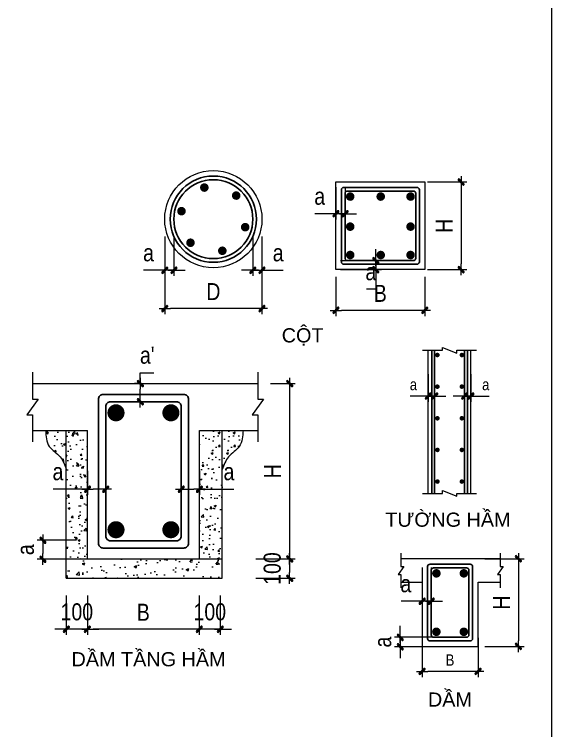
# Model space of a CAD drawing. Header units: millimetres. Extents: x -88960 to 836140, y 175458 to 320791.
# Drawn here: x 3831 to 12206, y 190573 to 201739 of the extents above; entities that cross this region are included whole.
import ezdxf
from ezdxf.enums import TextEntityAlignment as Align

# ---------------------------------------------------------------- set-up
doc = ezdxf.new("R2010")
doc.units = ezdxf.units.MM
doc.header["$LTSCALE"] = 1000
doc.layers.get('DEFPOINTS').update_dxf_attribs({"linetype": 'CONTINUOUS'})
for name, color, linetype, lineweight in [('CDAI', 6, 'CONTINUOUS', 25), ('CHUTO', 51, 'CONTINUOUS', 15), ('CTHEP', 4, 'CONTINUOUS', 50), ('DBAO', 2, 'CONTINUOUS', 13), ('HATCH', 253, 'CONTINUOUS', 5), ('KTH', 154, 'CONTINUOUS', 15), ('STICK', 1, 'CONTINUOUS', 9)]:
    doc.layers.add(name, color=color, linetype=linetype, lineweight=lineweight)
doc.styles.add('Star-HelCon', font='VHELVCN_0.TTF')
doc.styles.add('Star-Helve', font='VHELVEN_0.TTF')
doc.dimstyles.new('Star-100', dxfattribs={"dimscale": 100, "dimtxt": 2, "dimasz": 1, "dimexe": 1, "dimexo": 0.0625, "dimgap": 0.09, "dimtad": 0, "dimtoh": 1, "dimdec": 4, "dimrnd": 1, "dimdsep": 46, "dimtxsty": 'Star-HelCon', "dimblk": 'Stick', "dimcen": 0.09, "dimdle": 1.5, "dimclrd": 256, "dimclre": 256, "dimclrt": 7, "dimadec": 0, "dimazin": 0, "dimtfac": 1, "dimtdec": 4, "dimtix": 1, "dimtmove": 0, "dimatfit": 3, "dimfxl": 0.18, "dimtvp": 1, "dimtolj": 1, "dimtzin": 0, "dimarcsym": 2})
pattern_1 = [(50, (667357.2, -10630.64), (358.63009, -31.37607), [37.5, -412.5]), (355, (667357.2, -10630.64), (-69.37567, 376.09607), [30, -330]), (100.4514, (667387.1, -10633.26), (289.2547, 344.71977), [31.8701, -350.57106]), (46.1842, (667357.2, -10530.64), (533.62052, -82.7595), [56.25, -618.75]), (96.6356, (667401.7, -10537.54), (467.33135, 487.05894), [47.80514, -525.8565]), (351.1842, (667357.2, -10530.64), (467.33097, 487.0593), [45, -495]), (21, (667407.2, -10555.64), (298.45353, -201.30945), [37.5, -412.5]), (326, (667407.2, -10555.64), (121.65767, 362.57502), [30, -330]), (71.4514, (667432.1, -10572.42), (420.11131, 161.26525), [31.8701, -350.57106]), (37.5, (667357.21, -10630.64), (6.079928, 166.446927), [0, -326, 0, -335, 0, -331.25]), (7.5, (667357.21, -10630.64), (131.53477, 197.205856), [0, -191, 0, -318.5, 0, -126.25]), (327.5, (667245.71, -10630.64), (266.911218, -11.277436), [0, -125, 0, -390, 0, -517.5]), (317.5, (667195.7, -10630.64), (291.593085, 50.05249), [0, -162.5, 0, -259, 0, -367.5])]
pattern_2 = [(50, (667625.5, -10630.64), (358.63009, -31.37607), [37.5, -412.5]), (355, (667625.5, -10630.64), (-69.37567, 376.09607), [30, -330]), (100.451444, (667655.4, -10633.26), (289.25442, 344.72), [31.8701, -350.57106]), (46.1842, (667625.5, -10530.64), (533.62067, -82.75964), [56.25, -618.75]), (96.63564, (667670, -10537.54), (467.33097, 487.0593), [47.80517, -525.8569]), (351.18416, (667625.5, -10530.64), (467.33097, 487.0593), [45, -495]), (21, (667675.5, -10555.64), (298.45353, -201.30945), [37.5, -412.5]), (326, (667675.5, -10555.64), (121.65767, 362.57502), [30, -330]), (71.451445, (667700.38, -10572.42), (420.11119, 161.26558), [31.8701, -350.57106]), (37.5, (667625.51, -10630.64), (6.079928, 166.446927), [0, -326, 0, -335, 0, -331.25]), (7.5, (667625.5, -10630.64), (131.53477, 197.205856), [0, -191, 0, -318.5, 0, -126.25]), (327.5, (667514.01, -10630.64), (266.911218, -11.277436), [0, -125, 0, -390, 0, -517.5]), (317.5, (667464, -10630.64), (291.593085, 50.05249), [0, -162.5, 0, -259, 0, -367.5])]

# ---------------------------------------------------------------- blocks, each defined once
blk = doc.blocks.new('Stick')
at = {"layer": 'STICK'}
h = blk.add_hatch(color=256, dxfattribs=at)
edge = h.paths.add_edge_path()
edge.add_line((0.3, 0.5), (-0.5, -0.3))
edge.add_arc((-0.4, -0.4), 0.141, 135, 315)
edge.add_line((-0.3, -0.5), (0.5, 0.3))
edge.add_arc((0.4, 0.4), 0.141, 315, 495)
blk.add_line((1, 0), (-1, 0), dxfattribs=at)
blk.add_lwpolyline([(0.3, 0.5), (-0.5, -0.3, 1), (-0.3, -0.5), (0.5, 0.3, 1), (0.3, 0.5, 1)], format="xyb", dxfattribs=at)
blk = doc.blocks.new('*D843')
at = {"layer": 'DEFPOINTS', "color": 0, "transparency": 16777216}
for p in [(1275782, 160960), (1275942, 160960), (1275782, 160360)]:
    blk.add_point(p, dxfattribs=at)
at = {"layer": 'KTH', "lineweight": -2, "transparency": 16777216}
for p, q in [((1275782, 160954), (1275782, 160260)), ((1275942, 160954), (1275942, 160260)), ((1275682, 160360), (1275409, 160360)), ((1275942, 160360), (1275782, 160360)), ((1276042, 160360), (1276142, 160360))]:
    blk.add_line(p, q, dxfattribs=at)
at = {"layer": 'KTH', "lineweight": -2, "transparency": 16777216, "xscale": 100, "yscale": 100, "zscale": 100}
blk.add_blockref('Stick', (1275782, 160360), dxfattribs=at)
at = {"layer": 'KTH', "lineweight": -2, "transparency": 16777216, "xscale": 100, "yscale": 100, "zscale": 100, "rotation": 180}
blk.add_blockref('Stick', (1275942, 160360), dxfattribs=at)
at = {"layer": 'KTH', "color": 7, "transparency": 16777216, "insert": (1275495, 160666), "char_height": 300, "attachment_point": 5, "style": 'Star-HelCon'}
blk.add_mtext('\\A1;a', dxfattribs=at)
blk = doc.blocks.new('*D844')
at = {"layer": 'DEFPOINTS', "color": 0, "transparency": 16777216}
for p in [(1275780, 159722), (1276767, 159722), (1275780, 159122)]:
    blk.add_point(p, dxfattribs=at)
at = {"layer": 'KTH', "lineweight": -2, "transparency": 16777216}
for p, q in [((1275780, 159715), (1275780, 159022)), ((1276767, 159715), (1276767, 159022)), ((1276667, 159122), (1275880, 159122))]:
    blk.add_line(p, q, dxfattribs=at)
at = {"layer": 'KTH', "lineweight": -2, "transparency": 16777216, "xscale": 100, "yscale": 100, "zscale": 100, "rotation": 180}
blk.add_blockref('Stick', (1275780, 159122), dxfattribs=at)
at = {"layer": 'KTH', "lineweight": -2, "transparency": 16777216, "xscale": 100, "yscale": 100, "zscale": 100}
blk.add_blockref('Stick', (1276767, 159122), dxfattribs=at)
at = {"layer": 'KTH', "color": 7, "transparency": 16777216, "insert": (1276273, 159322), "char_height": 200, "attachment_point": 5, "style": 'Star-HelCon'}
blk.add_mtext('\\A1;B', dxfattribs=at)
blk = doc.blocks.new('*D845')
at = {"layer": 'DEFPOINTS', "color": 0, "transparency": 16777216}
for p in [(1276878, 161109), (1276878, 159563), (1277478, 159563)]:
    blk.add_point(p, dxfattribs=at)
at = {"layer": 'KTH', "lineweight": -2, "transparency": 16777216}
for p, q in [((1276884, 161109), (1277578, 161109)), ((1277478, 161009), (1277478, 159663)), ((1276884, 159563), (1277578, 159563))]:
    blk.add_line(p, q, dxfattribs=at)
at = {"layer": 'KTH', "lineweight": -2, "transparency": 16777216, "xscale": 100, "yscale": 100, "zscale": 100}
for p, rotation in [((1277478, 161109), 90), ((1277478, 159563), 270)]:
    blk.add_blockref('Stick', p, dxfattribs=dict(at, rotation=rotation))
at = {"layer": 'KTH', "color": 7, "transparency": 16777216, "insert": (1277178, 160336), "char_height": 300, "attachment_point": 5, "rotation": 90, "style": 'Star-HelCon'}
blk.add_mtext('\\A1;H', dxfattribs=at)
blk = doc.blocks.new('*D846')
at = {"layer": 'DEFPOINTS', "color": 0, "transparency": 16777216}
for p in [(1275995, 159723), (1275395, 159556), (1275995, 159556)]:
    blk.add_point(p, dxfattribs=at)
at = {"layer": 'KTH', "lineweight": -2, "transparency": 16777216}
for p, q in [((1275395, 159823), (1275395, 159923)), ((1275989, 159723), (1275295, 159723)), ((1275395, 159723), (1275395, 159556)), ((1275989, 159556), (1275295, 159556)), ((1275395, 159456), (1275395, 159356))]:
    blk.add_line(p, q, dxfattribs=at)
at = {"layer": 'KTH', "lineweight": -2, "transparency": 16777216, "xscale": 100, "yscale": 100, "zscale": 100}
for p, rotation in [((1275395, 159723), 270), ((1275395, 159556), 90)]:
    blk.add_blockref('Stick', p, dxfattribs=dict(at, rotation=rotation))
at = {"layer": 'KTH', "color": 7, "transparency": 16777216, "insert": (1275089, 159639), "char_height": 300, "attachment_point": 5, "rotation": 90, "style": 'Star-HelCon'}
blk.add_mtext('\\A1;a', dxfattribs=at)
blk = doc.blocks.new('*D847')
at = {"layer": 'DEFPOINTS', "color": 0, "transparency": 16777216}
for p in [(1276529, 164372), (1276642, 164372), (1276529, 163976)]:
    blk.add_point(p, dxfattribs=at)
at = {"layer": 'KTH', "lineweight": -2, "transparency": 16777216}
for p, q in [((1276529, 164366), (1276529, 163876)), ((1276642, 164366), (1276642, 163876)), ((1276429, 163976), (1276329, 163976)), ((1276529, 163976), (1276642, 163976)), ((1276742, 163976), (1276963, 163976))]:
    blk.add_line(p, q, dxfattribs=at)
at = {"layer": 'KTH', "lineweight": -2, "transparency": 16777216, "xscale": 100, "yscale": 100, "zscale": 100}
blk.add_blockref('Stick', (1276529, 163976), dxfattribs=at)
at = {"layer": 'KTH', "lineweight": -2, "transparency": 16777216, "xscale": 100, "yscale": 100, "zscale": 100, "rotation": 180}
blk.add_blockref('Stick', (1276642, 163976), dxfattribs=at)
at = {"layer": 'KTH', "color": 7, "transparency": 16777216, "insert": (1276903, 164180), "char_height": 200, "attachment_point": 5, "style": 'Star-HelCon'}
blk.add_mtext('\\A1;a', dxfattribs=at)
blk = doc.blocks.new('*D848')
at = {"layer": 'DEFPOINTS', "color": 0, "transparency": 16777216}
for p in [(1275889, 164372), (1276002, 164372), (1276002, 163976)]:
    blk.add_point(p, dxfattribs=at)
at = {"layer": 'KTH', "lineweight": -2, "transparency": 16777216}
for p, q in [((1275889, 164366), (1275889, 163876)), ((1276002, 164366), (1276002, 163876)), ((1275789, 163976), (1275568, 163976)), ((1276002, 163976), (1275889, 163976)), ((1276102, 163976), (1276202, 163976))]:
    blk.add_line(p, q, dxfattribs=at)
at = {"layer": 'KTH', "lineweight": -2, "transparency": 16777216, "xscale": 100, "yscale": 100, "zscale": 100}
blk.add_blockref('Stick', (1275889, 163976), dxfattribs=at)
at = {"layer": 'KTH', "lineweight": -2, "transparency": 16777216, "xscale": 100, "yscale": 100, "zscale": 100, "rotation": 180}
blk.add_blockref('Stick', (1276002, 163976), dxfattribs=at)
at = {"layer": 'KTH', "color": 7, "transparency": 16777216, "insert": (1275628, 164180), "char_height": 200, "attachment_point": 5, "style": 'Star-HelCon'}
blk.add_mtext('\\A1;a', dxfattribs=at)
blk = doc.blocks.new('*D535')
at = {"layer": 'DEFPOINTS', "color": 0, "transparency": 16777216}
for p in [(1284599, 162986), (1286312, 162986), (1284599, 162386)]:
    blk.add_point(p, dxfattribs=at)
at = {"layer": 'KTH', "lineweight": -2, "transparency": 16777216}
for p, q in [((1284599, 162980), (1284599, 162286)), ((1286312, 162980), (1286312, 162286)), ((1286212, 162386), (1284699, 162386))]:
    blk.add_line(p, q, dxfattribs=at)
at = {"layer": 'KTH', "lineweight": -2, "transparency": 16777216, "xscale": 100, "yscale": 100, "zscale": 100, "rotation": 180}
blk.add_blockref('Stick', (1284599, 162386), dxfattribs=at)
at = {"layer": 'KTH', "lineweight": -2, "transparency": 16777216, "xscale": 100, "yscale": 100, "zscale": 100}
blk.add_blockref('Stick', (1286312, 162386), dxfattribs=at)
at = {"layer": 'KTH', "color": 7, "transparency": 16777216, "insert": (1285456, 162686), "char_height": 300, "attachment_point": 5, "style": 'Star-HelCon'}
blk.add_mtext('\\A1;D', dxfattribs=at)
blk = doc.blocks.new('*D536')
at = {"layer": 'DEFPOINTS', "color": 0, "transparency": 16777216}
for p in [(1284599, 163661), (1284760, 163661), (1284599, 163061)]:
    blk.add_point(p, dxfattribs=at)
at = {"layer": 'KTH', "lineweight": -2, "transparency": 16777216}
for p, q in [((1284599, 163655), (1284599, 162961)), ((1284760, 163655), (1284760, 162961)), ((1284499, 163061), (1284226, 163061)), ((1284760, 163061), (1284599, 163061)), ((1284860, 163061), (1284960, 163061))]:
    blk.add_line(p, q, dxfattribs=at)
at = {"layer": 'KTH', "lineweight": -2, "transparency": 16777216, "xscale": 100, "yscale": 100, "zscale": 100}
blk.add_blockref('Stick', (1284599, 163061), dxfattribs=at)
at = {"layer": 'KTH', "lineweight": -2, "transparency": 16777216, "xscale": 100, "yscale": 100, "zscale": 100, "rotation": 180}
blk.add_blockref('Stick', (1284760, 163061), dxfattribs=at)
at = {"layer": 'KTH', "color": 7, "transparency": 16777216, "insert": (1284313, 163368), "char_height": 300, "attachment_point": 5, "style": 'Star-HelCon'}
blk.add_mtext('\\A1;a', dxfattribs=at)
blk = doc.blocks.new('*D537')
at = {"layer": 'DEFPOINTS', "color": 0, "transparency": 16777216}
for p in [(1287693, 163233), (1287693, 163073), (1288319, 163073)]:
    blk.add_point(p, dxfattribs=at)
at = {"layer": 'KTH', "lineweight": -2, "transparency": 16777216}
for p, q in [((1288319, 163333), (1288319, 163433)), ((1287700, 163233), (1288419, 163233)), ((1288319, 163233), (1288319, 163073)), ((1287700, 163073), (1288419, 163073)), ((1288319, 162973), (1288319, 162728)), ((1288319, 162728), (1288156, 162728))]:
    blk.add_line(p, q, dxfattribs=at)
at = {"layer": 'KTH', "lineweight": -2, "transparency": 16777216, "xscale": 100, "yscale": 100, "zscale": 100}
for p, rotation in [((1288319, 163233), 270), ((1288319, 163073), 90)]:
    blk.add_blockref('Stick', p, dxfattribs=dict(at, rotation=rotation))
at = {"layer": 'KTH', "color": 7, "transparency": 16777216, "insert": (1288233, 163034), "char_height": 300, "attachment_point": 5, "style": 'Star-HelCon'}
blk.add_mtext('\\A1;a', dxfattribs=at)
blk = doc.blocks.new('*D538')
at = {"layer": 'DEFPOINTS', "color": 0, "transparency": 16777216}
for p in [(1287616, 162955), (1289183, 162955), (1287616, 162355)]:
    blk.add_point(p, dxfattribs=at)
at = {"layer": 'KTH', "lineweight": -2, "transparency": 16777216}
for p, q in [((1287616, 162948), (1287616, 162255)), ((1289183, 162948), (1289183, 162255)), ((1289083, 162355), (1287716, 162355))]:
    blk.add_line(p, q, dxfattribs=at)
at = {"layer": 'KTH', "lineweight": -2, "transparency": 16777216, "xscale": 100, "yscale": 100, "zscale": 100, "rotation": 180}
blk.add_blockref('Stick', (1287616, 162355), dxfattribs=at)
at = {"layer": 'KTH', "lineweight": -2, "transparency": 16777216, "xscale": 100, "yscale": 100, "zscale": 100}
blk.add_blockref('Stick', (1289183, 162355), dxfattribs=at)
at = {"layer": 'KTH', "color": 7, "transparency": 16777216, "insert": (1288399, 162655), "char_height": 300, "attachment_point": 5, "style": 'Star-HelCon'}
blk.add_mtext('\\A1;B', dxfattribs=at)
blk = doc.blocks.new('*D539')
at = {"layer": 'DEFPOINTS', "color": 0, "transparency": 16777216}
for p in [(1286151, 163661), (1286312, 163661), (1286312, 163061)]:
    blk.add_point(p, dxfattribs=at)
at = {"layer": 'KTH', "lineweight": -2, "transparency": 16777216}
for p, q in [((1286151, 163655), (1286151, 162961)), ((1286312, 163655), (1286312, 162961)), ((1286051, 163061), (1285951, 163061)), ((1286151, 163061), (1286312, 163061)), ((1286412, 163061), (1286685, 163061))]:
    blk.add_line(p, q, dxfattribs=at)
at = {"layer": 'KTH', "lineweight": -2, "transparency": 16777216, "xscale": 100, "yscale": 100, "zscale": 100}
blk.add_blockref('Stick', (1286151, 163061), dxfattribs=at)
at = {"layer": 'KTH', "lineweight": -2, "transparency": 16777216, "xscale": 100, "yscale": 100, "zscale": 100, "rotation": 180}
blk.add_blockref('Stick', (1286312, 163061), dxfattribs=at)
at = {"layer": 'KTH', "color": 7, "transparency": 16777216, "insert": (1286598, 163368), "char_height": 300, "attachment_point": 5, "style": 'Star-HelCon'}
blk.add_mtext('\\A1;a', dxfattribs=at)
blk = doc.blocks.new('*D540')
at = {"layer": 'DEFPOINTS', "color": 0, "transparency": 16777216}
for p in [(1287617, 164534), (1287778, 164534), (1287617, 164058)]:
    blk.add_point(p, dxfattribs=at)
at = {"layer": 'KTH', "lineweight": -2, "transparency": 16777216}
for p, q in [((1287617, 164527), (1287617, 163958)), ((1287778, 164527), (1287778, 163958)), ((1287517, 164058), (1287245, 164058)), ((1287778, 164058), (1287617, 164058)), ((1287878, 164058), (1287978, 164058))]:
    blk.add_line(p, q, dxfattribs=at)
at = {"layer": 'KTH', "lineweight": -2, "transparency": 16777216, "xscale": 100, "yscale": 100, "zscale": 100}
blk.add_blockref('Stick', (1287617, 164058), dxfattribs=at)
at = {"layer": 'KTH', "lineweight": -2, "transparency": 16777216, "xscale": 100, "yscale": 100, "zscale": 100, "rotation": 180}
blk.add_blockref('Stick', (1287778, 164058), dxfattribs=at)
at = {"layer": 'KTH', "color": 7, "transparency": 16777216, "insert": (1287331, 164365), "char_height": 300, "attachment_point": 5, "style": 'Star-HelCon'}
blk.add_mtext('\\A1;a', dxfattribs=at)
blk = doc.blocks.new('*D541')
at = {"layer": 'DEFPOINTS', "color": 0, "transparency": 16777216}
for p in [(1289224, 164619), (1289224, 163073), (1289824, 163073)]:
    blk.add_point(p, dxfattribs=at)
at = {"layer": 'KTH', "lineweight": -2, "transparency": 16777216}
for p, q in [((1289230, 164619), (1289924, 164619)), ((1289824, 164519), (1289824, 163173)), ((1289230, 163073), (1289924, 163073))]:
    blk.add_line(p, q, dxfattribs=at)
at = {"layer": 'KTH', "lineweight": -2, "transparency": 16777216, "xscale": 100, "yscale": 100, "zscale": 100}
for p, rotation in [((1289824, 164619), 90), ((1289824, 163073), 270)]:
    blk.add_blockref('Stick', p, dxfattribs=dict(at, rotation=rotation))
at = {"layer": 'KTH', "color": 7, "transparency": 16777216, "insert": (1289524, 163846), "char_height": 300, "attachment_point": 5, "rotation": 90, "style": 'Star-HelCon'}
blk.add_mtext('\\A1;H', dxfattribs=at)
blk = doc.blocks.new('*D534')
at = {"layer": 'DEFPOINTS', "color": 0, "transparency": 16777216}
for p in [(1274976, 165509), (1274976, 162417), (1275321, 162417)]:
    blk.add_point(p, dxfattribs=at)
at = {"layer": 'KTH', "lineweight": -2, "transparency": 16777216}
for p, q in [((1274982, 165509), (1275421, 165509)), ((1275321, 165409), (1275321, 162517)), ((1274982, 162417), (1275421, 162417))]:
    blk.add_line(p, q, dxfattribs=at)
at = {"layer": 'KTH', "lineweight": -2, "transparency": 16777216, "xscale": 100, "yscale": 100, "zscale": 100}
for p, rotation in [((1275321, 165509), 90), ((1275321, 162417), 270)]:
    blk.add_blockref('Stick', p, dxfattribs=dict(at, rotation=rotation))
at = {"layer": 'KTH', "color": 7, "transparency": 16777216, "insert": (1275021, 163963), "char_height": 300, "attachment_point": 5, "rotation": 90, "style": 'Star-HelCon'}
blk.add_mtext('\\A1;H', dxfattribs=at)
blk = doc.blocks.new('*D542')
at = {"layer": 'DEFPOINTS', "color": 0, "transparency": 16777216}
for p in [(1271754, 161776), (1273727, 161776), (1271754, 161176)]:
    blk.add_point(p, dxfattribs=at)
at = {"layer": 'KTH', "lineweight": -2, "transparency": 16777216}
for p, q in [((1271754, 161769), (1271754, 161076)), ((1273727, 161769), (1273727, 161076)), ((1273627, 161176), (1271854, 161176))]:
    blk.add_line(p, q, dxfattribs=at)
at = {"layer": 'KTH', "lineweight": -2, "transparency": 16777216, "xscale": 100, "yscale": 100, "zscale": 100, "rotation": 180}
blk.add_blockref('Stick', (1271754, 161176), dxfattribs=at)
at = {"layer": 'KTH', "lineweight": -2, "transparency": 16777216, "xscale": 100, "yscale": 100, "zscale": 100}
blk.add_blockref('Stick', (1273727, 161176), dxfattribs=at)
at = {"layer": 'KTH', "color": 7, "transparency": 16777216, "insert": (1272741, 161476), "char_height": 300, "attachment_point": 5, "style": 'Star-HelCon'}
blk.add_mtext('\\A1;B', dxfattribs=at)
blk = doc.blocks.new('*D543')
at = {"layer": 'DEFPOINTS', "color": 0, "transparency": 16777216}
for p in [(1271383, 161776), (1271754, 161776), (1271383, 161176)]:
    blk.add_point(p, dxfattribs=at)
at = {"layer": 'KTH', "lineweight": -2, "transparency": 16777216}
for p, q in [((1271383, 161769), (1271383, 161076)), ((1271754, 161769), (1271754, 161076)), ((1271283, 161176), (1271183, 161176)), ((1271754, 161176), (1271383, 161176)), ((1271854, 161176), (1271954, 161176))]:
    blk.add_line(p, q, dxfattribs=at)
at = {"layer": 'KTH', "lineweight": -2, "transparency": 16777216, "xscale": 100, "yscale": 100, "zscale": 100}
blk.add_blockref('Stick', (1271383, 161176), dxfattribs=at)
at = {"layer": 'KTH', "lineweight": -2, "transparency": 16777216, "xscale": 100, "yscale": 100, "zscale": 100, "rotation": 180}
blk.add_blockref('Stick', (1271754, 161176), dxfattribs=at)
at = {"layer": 'KTH', "color": 7, "transparency": 16777216, "insert": (1271569, 161482), "char_height": 300, "attachment_point": 5, "style": 'Star-HelCon'}
blk.add_mtext('\\A1;100', dxfattribs=at)
blk = doc.blocks.new('*D544')
at = {"layer": 'DEFPOINTS', "color": 0, "transparency": 16777216}
for p in [(1271757, 163976), (1272078, 163976), (1271757, 163646)]:
    blk.add_point(p, dxfattribs=at)
at = {"layer": 'KTH', "lineweight": -2, "transparency": 16777216}
for p, q in [((1271757, 163969), (1271757, 163546)), ((1272078, 163969), (1272078, 163546)), ((1271757, 163646), (1271150, 163646)), ((1271978, 163646), (1271857, 163646))]:
    blk.add_line(p, q, dxfattribs=at)
at = {"layer": 'KTH', "lineweight": -2, "transparency": 16777216, "xscale": 100, "yscale": 100, "zscale": 100, "rotation": 180}
blk.add_blockref('Stick', (1271757, 163646), dxfattribs=at)
at = {"layer": 'KTH', "lineweight": -2, "transparency": 16777216, "xscale": 100, "yscale": 100, "zscale": 100}
blk.add_blockref('Stick', (1272078, 163646), dxfattribs=at)
at = {"layer": 'KTH', "color": 7, "transparency": 16777216, "insert": (1271236, 163953), "char_height": 300, "attachment_point": 5, "style": 'Star-HelCon'}
blk.add_mtext('\\A1;a', dxfattribs=at)
blk = doc.blocks.new('*D545')
at = {"layer": 'DEFPOINTS', "color": 0, "transparency": 16777216}
for p in [(1274721, 162417), (1274721, 162077), (1275321, 162077)]:
    blk.add_point(p, dxfattribs=at)
at = {"layer": 'KTH', "lineweight": -2, "transparency": 16777216}
for p, q in [((1274727, 162417), (1275421, 162417)), ((1275321, 162317), (1275321, 162177)), ((1274727, 162077), (1275421, 162077))]:
    blk.add_line(p, q, dxfattribs=at)
at = {"layer": 'KTH', "lineweight": -2, "transparency": 16777216, "xscale": 100, "yscale": 100, "zscale": 100}
for p, rotation in [((1275321, 162417), 90), ((1275321, 162077), 270)]:
    blk.add_blockref('Stick', p, dxfattribs=dict(at, rotation=rotation))
at = {"layer": 'KTH', "color": 7, "transparency": 16777216, "insert": (1275015, 162247), "char_height": 300, "attachment_point": 5, "rotation": 90, "style": 'Star-HelCon'}
blk.add_mtext('\\A1;100', dxfattribs=at)
blk = doc.blocks.new('*D546')
at = {"layer": 'DEFPOINTS', "color": 0, "transparency": 16777216}
for p in [(1273727, 161776), (1274098, 161776), (1273727, 161176)]:
    blk.add_point(p, dxfattribs=at)
at = {"layer": 'KTH', "lineweight": -2, "transparency": 16777216}
for p, q in [((1273727, 161769), (1273727, 161076)), ((1274098, 161769), (1274098, 161076)), ((1273627, 161176), (1273527, 161176)), ((1274098, 161176), (1273727, 161176)), ((1274198, 161176), (1274298, 161176))]:
    blk.add_line(p, q, dxfattribs=at)
at = {"layer": 'KTH', "lineweight": -2, "transparency": 16777216, "xscale": 100, "yscale": 100, "zscale": 100}
blk.add_blockref('Stick', (1273727, 161176), dxfattribs=at)
at = {"layer": 'KTH', "lineweight": -2, "transparency": 16777216, "xscale": 100, "yscale": 100, "zscale": 100, "rotation": 180}
blk.add_blockref('Stick', (1274098, 161176), dxfattribs=at)
at = {"layer": 'KTH', "color": 7, "transparency": 16777216, "insert": (1273913, 161482), "char_height": 300, "attachment_point": 5, "style": 'Star-HelCon'}
blk.add_mtext('\\A1;100', dxfattribs=at)
blk = doc.blocks.new('*D547')
at = {"layer": 'DEFPOINTS', "color": 0, "transparency": 16777216}
for p in [(1273409, 163976), (1273730, 163976), (1273730, 163646)]:
    blk.add_point(p, dxfattribs=at)
at = {"layer": 'KTH', "lineweight": -2, "transparency": 16777216}
for p, q in [((1273409, 163969), (1273409, 163546)), ((1273730, 163969), (1273730, 163546)), ((1273509, 163646), (1273630, 163646)), ((1273730, 163646), (1274337, 163646))]:
    blk.add_line(p, q, dxfattribs=at)
at = {"layer": 'KTH', "lineweight": -2, "transparency": 16777216, "xscale": 100, "yscale": 100, "zscale": 100, "rotation": 180}
blk.add_blockref('Stick', (1273409, 163646), dxfattribs=at)
at = {"layer": 'KTH', "lineweight": -2, "transparency": 16777216, "xscale": 100, "yscale": 100, "zscale": 100}
blk.add_blockref('Stick', (1273730, 163646), dxfattribs=at)
at = {"layer": 'KTH', "color": 7, "transparency": 16777216, "insert": (1274251, 163953), "char_height": 300, "attachment_point": 5, "style": 'Star-HelCon'}
blk.add_mtext('\\A1;a', dxfattribs=at)
blk = doc.blocks.new('*D548')
at = {"layer": 'DEFPOINTS', "color": 0, "transparency": 16777216}
for p in [(1271570, 162746), (1270970, 162412), (1271570, 162412)]:
    blk.add_point(p, dxfattribs=at)
at = {"layer": 'KTH', "lineweight": -2, "transparency": 16777216}
for p, q in [((1271564, 162746), (1270870, 162746)), ((1270970, 162646), (1270970, 162512)), ((1271564, 162412), (1270870, 162412))]:
    blk.add_line(p, q, dxfattribs=at)
at = {"layer": 'KTH', "lineweight": -2, "transparency": 16777216, "xscale": 100, "yscale": 100, "zscale": 100}
for p, rotation in [((1270970, 162746), 90), ((1270970, 162412), 270)]:
    blk.add_blockref('Stick', p, dxfattribs=dict(at, rotation=rotation))
at = {"layer": 'KTH', "color": 7, "transparency": 16777216, "insert": (1270664, 162579), "char_height": 300, "attachment_point": 5, "rotation": 90, "style": 'Star-HelCon'}
blk.add_mtext('\\A1;a', dxfattribs=at)
blk = doc.blocks.new('*D556')
at = {"layer": 'DEFPOINTS', "color": 0, "transparency": 16777216}
for p in [(1272688, 165509), (1272695, 165509), (1272695, 165188)]:
    blk.add_point(p, dxfattribs=at)
at = {"layer": 'KTH', "lineweight": -2, "transparency": 16777216}
for p, q in [((1272688, 165509), (1272688, 165701)), ((1272688, 165701), (1272924, 165701)), ((1272689, 165509), (1272588, 165509)), ((1272688, 165288), (1272688, 165409)), ((1272689, 165188), (1272588, 165188))]:
    blk.add_line(p, q, dxfattribs=at)
at = {"layer": 'KTH', "lineweight": -2, "transparency": 16777216, "xscale": 100, "yscale": 100, "zscale": 100}
for p, rotation in [((1272688, 165509), 90), ((1272688, 165188), 270)]:
    blk.add_blockref('Stick', p, dxfattribs=dict(at, rotation=rotation))
at = {"layer": 'KTH', "color": 7, "transparency": 16777216, "insert": (1272810, 166007), "char_height": 300, "attachment_point": 5, "style": 'Star-HelCon'}
blk.add_mtext("\\A1;a'", dxfattribs=at)
blk = doc.blocks.new('123')
at = {"layer": 'CDAI'}
for p, q in [((1275951.4003, 162259.19212), (1275951.4003, 164786.32016)), ((1276001.62866, 162259.19212), (1276001.62866, 164786.32016)), ((1276529.02653, 162259.19212), (1276529.02653, 164786.32016)), ((1276579.2549, 162259.19212), (1276579.2549, 164786.32016))]:
    blk.add_line(p, q, dxfattribs=at)
for points in [[(1275877.69977, 160970.28307), (1275877.69977, 159700.95248, 0.4142135624), (1275920.2058, 159658.44645), (1276629.28285, 159658.44645, 0.4142135624), (1276671.78888, 159700.95248), (1276671.78888, 160970.28307, 0.4142135624), (1276629.28285, 161012.78909), (1275920.2058, 161012.78909, 0.4142135624)], [(1276607.33934, 160906.2733, 0.4142135624), (1276565.27308, 160948.33955), (1275984.21557, 160948.33955, 0.4142135624), (1275942.14931, 160906.2733), (1275942.14931, 159764.96225, 0.4142135624), (1275984.21557, 159722.89599), (1276565.27308, 159722.89599, 0.4142135624), (1276607.33934, 159764.96225)]]:
    blk.add_lwpolyline(points, format="xyb", close=True, dxfattribs=at)
at = {"layer": 'CTHEP'}
for points, const_width in [([(1276050.93788, 164681.32514, 1), (1276050.93788, 164721.32514, 1)], 40), ([(1276481.61454, 164681.32514, 1), (1276481.61454, 164721.32514, 1)], 40), ([(1276050.93788, 164123.32514, 1), (1276050.93788, 164163.32514, 1)], 40), ([(1276481.61454, 164123.32514, 1), (1276481.61454, 164163.32514, 1)], 40), ([(1276050.93788, 163565.32514, 1), (1276050.93788, 163605.32514, 1)], 40), ([(1276481.61454, 163565.32514, 1), (1276481.61454, 163605.32514, 1)], 40), ([(1276050.93788, 163007.32514, 1), (1276050.93788, 163047.32514, 1)], 40), ([(1276481.61454, 163007.32514, 1), (1276481.61454, 163047.32514, 1)], 40), ([(1276050.93788, 162449.32514, 1), (1276050.93788, 162489.32514, 1)], 40), ([(1276481.61454, 162449.32514, 1), (1276481.61454, 162489.32514, 1)], 40), ([(1275995.15451, 160851.06112, -1), (1276070.49707, 160851.06112, -1)], 75.34255), ([(1276554.33414, 160851.06112, 1), (1276478.99159, 160851.06112, 1)], 75.34255), ([(1275995.15451, 159820.17442, 1), (1276070.49707, 159820.17442, 1)], 75.34255), ([(1276554.33414, 159820.17442, -1), (1276478.99159, 159820.17442, -1)], 75.34255)]:
    blk.add_lwpolyline(points, format="xyb", close=True, dxfattribs=dict(at, const_width=const_width))
at = {"layer": 'DBAO'}
for p, q in [((1275888.61484, 162259.19212), (1275888.61484, 164786.32016)), ((1276642.04036, 162259.19212), (1276642.04036, 164786.43359)), ((1275406.44606, 160695.80622), (1275781.50211, 160695.80622)), ((1276767.98655, 160695.80622), (1277158.30631, 160695.80622))]:
    blk.add_line(p, q, dxfattribs=at)
for points in [[(1275788.61484, 164786.32016), (1276139.75668, 164786.32016), (1276139.75668, 164836.32016), (1276390.89852, 164736.32016), (1276390.89852, 164786.32016), (1276742.04036, 164786.32016)], [(1275788.61484, 162259.19212), (1276139.75668, 162259.19212), (1276139.75668, 162309.19212), (1276390.89852, 162209.19212), (1276390.89852, 162259.19212), (1276742.04036, 162259.19212)], [(1275406.44606, 161208.98676), (1275406.44606, 160971.25991), (1275456.44606, 160971.25991), (1275356.44606, 160833.53307), (1275406.44606, 160833.53307), (1275406.44606, 160595.80622)], [(1277158.30631, 161208.98676), (1277158.30631, 160971.25991), (1277208.30631, 160971.25991), (1277108.30631, 160833.53307), (1277158.30631, 160833.53307), (1277158.30631, 160595.80622)], [(1277158.30631, 161108.98676), (1275406.44606, 161108.98676)], [(1275781.50211, 160695.80622), (1275781.50211, 159562.24878), (1276767.98655, 159562.24878), (1276767.98655, 160695.80622)]]:
    blk.add_lwpolyline(points, dxfattribs=at)
at = {"layer": 'CHUTO', "linetype": 'ByBlock', "style": 'Star-Helve'}
for s, p in [('TÖÔØNG HAÀM', (1276236.43875, 161833.37562)), ('DAÀM', (1276271.69374, 158663.05789))]:
    blk.add_text(s, height=250, dxfattribs=at).set_placement(p, align=Align.MIDDLE)
at = {"layer": 'KTH'}
dim = blk.add_linear_dim(base=(1276001.62866, 163976.10756), p1=(1275888.61484, 164371.84089), p2=(1276001.62866, 164371.84089), angle=180, text='a', dimstyle='Star-100', dxfattribs=at)
dim.commit()
dim.dimension.update_dxf_attribs({"geometry": '*D848', "text_midpoint": (1275628.14817, 163976.10756), "dimtype": 160})
for base, p1, p2, text, picture, middle in [((1276529.02653, 163976.10756), (1276642.04036, 164371.84089), (1276529.02653, 164371.84089), 'a', '*D847', (1276902.50703, 163976.10756)), ((1275780.2464, 159121.64201), (1276766.73084, 159721.64201), (1275780.2464, 159721.64201), 'B', '*D844', (1276273.48862, 159121.64201))]:
    dim = blk.add_linear_dim(base=base, p1=p1, p2=p2, text=text, dimstyle='Star-100', dxfattribs=at)
    dim.commit()
    dim.dimension.update_dxf_attribs({"geometry": picture, "text_midpoint": middle, "dimtype": 160})
dim = blk.add_linear_dim(base=(1277477.80208, 159562.87664), p1=(1276877.80208, 161108.98676), p2=(1276877.80208, 159562.87664), angle=90, text='H', dimstyle='Star-100', override={"dimtxt": 3}, dxfattribs=at)
dim.commit()
dim.dimension.update_dxf_attribs({"geometry": '*D845', "text_midpoint": (1277477.80208, 160335.9317), "dimtype": 160})
dim = blk.add_linear_dim(base=(1275781.50211, 160359.98583), p1=(1275942.14931, 160959.98583), p2=(1275781.50211, 160959.98583), text='a', dimstyle='Star-100', override={"dimtxt": 3}, dxfattribs=at)
dim.commit()
dim.dimension.update_dxf_attribs({"geometry": '*D843', "text_midpoint": (1275495.30211, 160359.98583), "dimtype": 160})
dim = blk.add_linear_dim(base=(1275395.03441, 159555.91694), p1=(1275995.03441, 159722.89599), p2=(1275995.03441, 159555.91694), angle=90, text='a', dimstyle='Star-100', override={"dimtxt": 3}, dxfattribs=at)
dim.commit()
dim.dimension.update_dxf_attribs({"geometry": '*D846', "text_midpoint": (1275088.63441, 159639.40647)})
blk = doc.blocks.new('113')
at = {"layer": 'CDAI'}
for points in [[(1287713.37058, 164480.75701), (1287713.37058, 163211.42643, 0.4142135624), (1287755.87661, 163168.9204), (1289045.39227, 163168.9204, 0.4142135624), (1289087.8983, 163211.42643), (1289087.8983, 164480.75701, 0.4142135624), (1289045.39227, 164523.26304), (1287755.87661, 164523.26304, 0.4142135624)], [(1289023.44876, 164416.74724, 0.4142135624), (1288981.3825, 164458.8135), (1287819.88638, 164458.8135, 0.4142135624), (1287777.82012, 164416.74724), (1287777.82012, 163275.4362, 0.4142135624), (1287819.88638, 163233.36994), (1288981.3825, 163233.36994, 0.4142135624), (1289023.44876, 163275.4362)]]:
    blk.add_lwpolyline(points, format="xyb", close=True, dxfattribs=at)
for radius in [760.57784, 696.1283]:
    blk.add_circle((1285455.51455, 163963.21421), radius, dxfattribs=at)
at = {"layer": 'CTHEP', "const_width": 75.34255}
for points in [[(1285278.09685, 164487.64711, -1), (1285315.76813, 164552.89568, -1)], [(1285820.97792, 164379.07889, -1), (1285896.32047, 164379.07889, -1)], [(1287830.82532, 164361.53507, -1), (1287906.16787, 164361.53507, -1)], [(1288369.05017, 164361.53507, -1), (1288444.39273, 164361.53507, -1)], [(1288970.44356, 164361.53507, 1), (1288895.10101, 164361.53507, 1)], [(1284912.63348, 164071.78243, -1), (1284874.96221, 164137.03099, -1)], [(1285998.39561, 163854.64599, -1), (1286036.06689, 163789.39743, -1)], [(1287830.82532, 163831.61848, 1), (1287906.16787, 163831.61848, 1)], [(1288970.44356, 163831.61848, -1), (1288895.10101, 163831.61848, -1)], [(1285090.05118, 163547.34953, -1), (1285014.70863, 163547.34953, -1)], [(1285632.93224, 163438.78131, -1), (1285595.26097, 163373.53274, -1)], [(1287830.82532, 163330.64837, 1), (1287906.16787, 163330.64837, 1)], [(1288369.05017, 163330.64837, 1), (1288444.39273, 163330.64837, 1)], [(1288970.44356, 163330.64837, -1), (1288895.10101, 163330.64837, -1)]]:
    blk.add_lwpolyline(points, format="xyb", close=True, dxfattribs=at)
at = {"layer": 'DBAO'}
blk.add_lwpolyline([(1289184.09597, 164619.46071), (1289184.09597, 163072.72273), (1287617.17291, 163072.72273), (1287617.17291, 164619.46071)], close=True, dxfattribs=at)
blk.add_circle((1285455.51455, 163963.21421), 856.77551, dxfattribs=at)
at = {"layer": 'CHUTO', "linetype": 'ByBlock', "style": 'Star-Helve'}
blk.add_text('COÄT', height=250, dxfattribs=at).set_placement((1287029.84129, 161921.39204), align=Align.MIDDLE)
at = {"layer": 'KTH'}
for base, p1, p2, angle, text, picture, middle in [((1289823.88141, 163073.35059), (1289223.88141, 164619.46071), (1289223.88141, 163073.35059), 90, 'H', '*D541', (1289823.88141, 163846.40565)), ((1286312.29005, 163061.25595), (1286150.96178, 163661.25595), (1286312.29005, 163661.25595), 180, 'a', '*D539', (1286598.49005, 163061.25595)), ((1288319.1094, 163072.72273), (1287693.37606, 163233.36994), (1287693.37606, 163072.72273), 90, 'a', '*D537', (1288232.9094, 162727.63368))]:
    dim = blk.add_linear_dim(base=base, p1=p1, p2=p2, angle=angle, text=text, dimstyle='Star-100', override={"dimtxt": 3}, dxfattribs=at)
    dim.commit()
    dim.dimension.update_dxf_attribs({"geometry": picture, "text_midpoint": middle, "dimtype": 128})
for base, p1, p2, text, picture, middle in [((1287617.17291, 164058.45961), (1287777.82012, 164533.74016), (1287617.17291, 164533.74016), 'a', '*D540', (1287330.97291, 164058.45961)), ((1284598.73904, 163061.25595), (1284760.06731, 163661.25595), (1284598.73904, 163661.25595), 'a', '*D536', (1284312.53904, 163061.25595)), ((1284598.73904, 162386.24111), (1286312.29005, 162986.24111), (1284598.73904, 162986.24111), 'D', '*D535', (1285455.51455, 162386.24111))]:
    dim = blk.add_linear_dim(base=base, p1=p1, p2=p2, text=text, dimstyle='Star-100', override={"dimtxt": 3}, dxfattribs=at)
    dim.commit()
    dim.dimension.update_dxf_attribs({"geometry": picture, "text_midpoint": middle, "dimtype": 128})
dim = blk.add_linear_dim(base=(1287615.9172, 162354.55146), p1=(1289182.84026, 162954.55146), p2=(1287615.9172, 162954.55146), text='B', dimstyle='Star-100', override={"dimtxt": 3}, dxfattribs=at)
dim.commit()
dim.dimension.update_dxf_attribs({"geometry": '*D538', "text_midpoint": (1288399.37873, 162654.55146)})
blk = doc.blocks.new('3545')
at = {"layer": 'HATCH'}
h = blk.add_hatch(dxfattribs=at)
h.set_pattern_fill('AR-CONC', color=256, scale=50, style=0)
h.set_pattern_definition(pattern_2)
edge = h.paths.add_edge_path()
edge.add_line((1271383.46244, 164682.97191), (1271017.64539, 164682.97191))
edge.add_spline(control_points=[(1271017.64539, 164682.97191), (1271024.46474, 164580.16405), (1271037.84844, 164384.05371), (1271296.62945, 164239.65166), (1271355.01685, 164074.4106), (1271383.46244, 163993.90726)], knot_values=[1.2171649559, 1.2171649559, 1.2171649559, 1.2171649559, 290.6012472158, 553.8265823799, 803.8984092017, 803.8984092017, 803.8984092017, 803.8984092017], degree=3, periodic=0)
edge.add_line((1271383.46244, 163993.90726), (1271383.46244, 164682.97191))
h = blk.add_hatch(dxfattribs=at)
h.set_pattern_fill('AR-CONC', color=256, scale=50, style=0)
h.set_pattern_definition(pattern_1)
h.paths.add_polyline_path([(1271383.46244, 162415.85704), (1271756.86177, 162415.85704), (1271756.86177, 164682.97191), (1271383.46244, 164682.97191)])
h = blk.add_hatch(dxfattribs=at)
h.set_pattern_fill('AR-CONC', color=256, scale=50, style=0)
h.set_pattern_definition(pattern_1)
h.paths.add_polyline_path([(1274133.75742, 164682.97191), (1273729.83066, 164682.97191), (1273729.83066, 162415.85704), (1274133.75742, 162415.85704)])
h = blk.add_hatch(dxfattribs=at)
h.set_pattern_fill('AR-CONC', color=256, scale=50, style=0)
h.set_pattern_definition(pattern_2)
edge = h.paths.add_edge_path()
edge.add_line((1274133.75742, 164682.97191), (1274499.57447, 164682.97191))
edge.add_spline(control_points=[(1274499.57447, 164682.97191), (1274492.75512, 164580.16405), (1274479.37144, 164384.0537), (1274220.59039, 164239.65168), (1274162.20301, 164074.4106), (1274133.75742, 163993.90726)], knot_values=[1.2171649556, 1.2171649556, 1.2171649556, 1.2171649556, 290.6012500535, 553.8265894432, 803.8984182459, 803.8984182459, 803.8984182459, 803.8984182459], degree=3, periodic=0)
edge.add_line((1274133.75742, 163993.90726), (1274133.75742, 164682.97191))
h = blk.add_hatch(dxfattribs=at)
h.set_pattern_fill('AR-CONC', color=256, scale=2.511418, style=0)
h.set_pattern_definition([(50, (1253462.8, 103890.73), (457.542, -40.0297), [47.8425, -526.2677]), (355, (1253462.8, 103890.73), (-88.5095, 479.823), [38.274, -421.0142]), (100.451, (1253500.9, 103887.4), (369.034, 439.7913), [40.66, -447.2585]), (46.1842, (1253462.8, 104018.3), (680.793, -105.586), [71.764, -789.4016]), (96.6356, (1253519.5, 104009.5), (596.2214, 621.389), [60.99, -670.888]), (351.184, (1253462.8, 104018.3), (596.222, 621.388), [57.411, -631.521]), (21, (1253526.57, 103986.4), (380.7684, -256.8315), [47.8425, -526.2677]), (326, (1253526.57, 103986.4), (155.2108, 462.573), [38.274, -421.0142]), (71.4514, (1253558.3, 103965), (535.978, 205.7426), [40.66, -447.2585]), (37.5, (1253462.78, 103890.73), (7.75678, 212.3531), [0, -415.911, 0, -427.3932, 0, -422.6089]), (7.5, (1253462.78, 103890.73), (167.8121, 251.5953), [0, -243.6779, 0, -406.3425, 0, -161.0698]), (327.5, (1253320.53, 103890.73), (340.5247, -14.38727), [0, -159.4751, 0, -497.5622, 0, -660.2268]), (317.5, (1253256.74, 103890.73), (372.0144, 63.8566), [0, -207.3176, 0, -330.4323, 0, -468.8567])])
h.paths.add_polyline_path([(1271383.46244, 162076.16021), (1274133.75742, 162076.16021), (1274133.75742, 162415.85704), (1271383.46244, 162415.85704)])
at = {"layer": 'CDAI'}
for points in [[(1271949.25711, 165231.9256), (1271949.25711, 162693.26443, 0.4142135624), (1272034.26916, 162608.25238), (1273452.42327, 162608.25238, 0.4142135624), (1273537.43532, 162693.26443), (1273537.43532, 165231.9256, 0.4142135624), (1273452.42327, 165316.93766), (1272034.26916, 165316.93766, 0.4142135624)], [(1273408.53624, 165103.90606, 0.4142135624), (1273324.40372, 165188.03858), (1272162.2887, 165188.03858, 0.4142135624), (1272078.15618, 165103.90606), (1272078.15618, 162821.28397, 0.4142135624), (1272162.2887, 162737.15146), (1273324.40372, 162737.15146, 0.4142135624), (1273408.53624, 162821.28397)]]:
    blk.add_lwpolyline(points, format="xyb", close=True, dxfattribs=at)
at = {"layer": 'CTHEP', "const_width": 150.68511}
for points in [[(1272184.16659, 164993.48171, -1), (1272334.85169, 164993.48171, -1)], [(1273302.52584, 164993.48171, 1), (1273151.84073, 164993.48171, 1)], [(1272184.16659, 162931.70832, 1), (1272334.85169, 162931.70832, 1)], [(1273302.52584, 162931.70832, -1), (1273151.84073, 162931.70832, -1)]]:
    blk.add_lwpolyline(points, format="xyb", close=True, dxfattribs=at)
at = {"layer": 'DBAO'}
for p, q in [((1270787.83113, 165509.333), (1274759.87873, 165509.333)), ((1270787.83113, 164682.97191), (1271756.86177, 164682.97191)), ((1271383.46244, 162415.85704), (1271383.46244, 164682.97191)), ((1271756.86177, 162415.85704), (1271756.86177, 164682.97191)), ((1273729.83066, 162415.85704), (1273729.83066, 164682.97191)), ((1273729.83066, 164682.97191), (1274759.87873, 164682.97191)), ((1274133.75742, 162415.85704), (1274133.75742, 164682.97191)), ((1271383.46244, 162415.85704), (1274133.75742, 162415.85704)), ((1271383.46244, 162076.16021), (1271383.46244, 162415.85704)), ((1274133.75742, 162076.16021), (1274133.75742, 162415.85704)), ((1271383.46244, 162076.16021), (1274133.75742, 162076.16021))]:
    blk.add_line(p, q, dxfattribs=at)
for points in [[(1270787.83113, 165709.333), (1270787.83113, 165233.8793), (1270887.83113, 165233.8793), (1270687.83113, 164958.42561), (1270787.83113, 164958.42561), (1270787.83113, 164482.97191)], [(1274759.87873, 165709.333), (1274759.87873, 165233.8793), (1274859.87873, 165233.8793), (1274659.87873, 164958.42561), (1274759.87873, 164958.42561), (1274759.87873, 164482.97191)]]:
    blk.add_lwpolyline(points, dxfattribs=at)
for points in [[(1271017.55935, 164684.26916), (1271083.66805, 164401.28731), (1271272.70595, 164218.11458), (1271383.46244, 163993.90726)], [(1274499.66051, 164684.26916), (1274433.55181, 164401.28731), (1274244.51391, 164218.11458), (1274133.75742, 163993.90726)]]:
    blk.add_spline(points, degree=3, dxfattribs=at)
at = {"layer": 'CHUTO', "linetype": 'ByBlock', "style": 'Star-Helve'}
blk.add_text('DAÀM TAÀNG HAÀM', height=250, dxfattribs=at).set_placement((1272832.79082, 160684.25609), align=Align.MIDDLE)
at = {"layer": 'KTH'}
for base, p1, p2, text, picture, middle, dimtype in [((1272687.50328, 165509.333), (1272695.18888, 165188.03858), (1272695.18888, 165509.333), "a'", '*D556', (1272810.10328, 165700.97755), 129), ((1275320.92339, 162417.11275), (1274976.0744, 165509.333), (1274976.0744, 162417.11275), 'H', '*D534', (1275320.92339, 163963.22287), 128), ((1275320.92339, 162077.41591), (1274720.92339, 162417.11275), (1274720.92339, 162077.41591), '100', '*D545', (1275320.92339, 162247.26433), 128)]:
    dim = blk.add_linear_dim(base=base, p1=p1, p2=p2, angle=90, text=text, dimstyle='Star-100', override={"dimtxt": 3}, dxfattribs=at)
    dim.commit()
    dim.dimension.update_dxf_attribs({"geometry": picture, "text_midpoint": middle, "dimtype": dimtype})
for base, p1, p2, text, picture, middle in [((1271756.86177, 163646.18401), (1272078.15618, 163975.73891), (1271756.86177, 163975.73891), 'a', '*D544', (1271235.92844, 163646.18401)), ((1273729.83066, 163646.18401), (1273408.53624, 163975.73891), (1273729.83066, 163975.73891), 'a', '*D547', (1274250.76399, 163646.18401)), ((1271754.35035, 161175.67888), (1273727.31924, 161775.67888), (1271754.35035, 161775.67888), 'B', '*D542', (1272740.83479, 161175.67888))]:
    dim = blk.add_linear_dim(base=base, p1=p1, p2=p2, text=text, dimstyle='Star-100', override={"dimtxt": 3}, dxfattribs=at)
    dim.commit()
    dim.dimension.update_dxf_attribs({"geometry": picture, "text_midpoint": middle, "dimtype": 128})
dim = blk.add_linear_dim(base=(1270969.99197, 162411.92565), p1=(1271569.99197, 162745.88376), p2=(1271569.99197, 162411.92565), angle=90, text='a', dimstyle='Star-100', override={"dimtxt": 3}, dxfattribs=at)
dim.commit()
dim.dimension.update_dxf_attribs({"geometry": '*D548', "text_midpoint": (1270663.59197, 162578.9047)})
for base, p1, p2, picture, middle in [((1271383.46244, 161175.67888), (1271754.35035, 161775.67888), (1271383.46244, 161775.67888), '*D543', (1271568.9064, 161482.07888)), ((1273727.31924, 161175.67888), (1274098.20715, 161775.67888), (1273727.31924, 161775.67888), '*D546', (1273912.76319, 161482.07888))]:
    dim = blk.add_linear_dim(base=base, p1=p1, p2=p2, text='100', dimstyle='Star-100', override={"dimtxt": 3}, dxfattribs=at)
    dim.commit()
    dim.dimension.update_dxf_attribs({"geometry": picture, "text_midpoint": middle})

msp = doc.modelspace()

# ---------------------------------------------------------------- linework, layer by layer
at = {"layer": 'DBAO'}
msp.add_line((12206.02741, 177157.92235), (12206.02741, 233109.93617), dxfattribs=at)

# ---------------------------------------------------------------- block references
at = {"layer": 'KTH', "xscale": 0.88395, "yscale": 0.88395, "zscale": 0.88395}
for name, p in [('113', (-1129345.33874, 53610.68865)), ('3545', (-1119197.64141, 49681.39479)), ('123', (-1117539.84629, 50840.70274))]:
    msp.add_blockref(name, p, dxfattribs=at)

doc.saveas('drawing.dxf')
